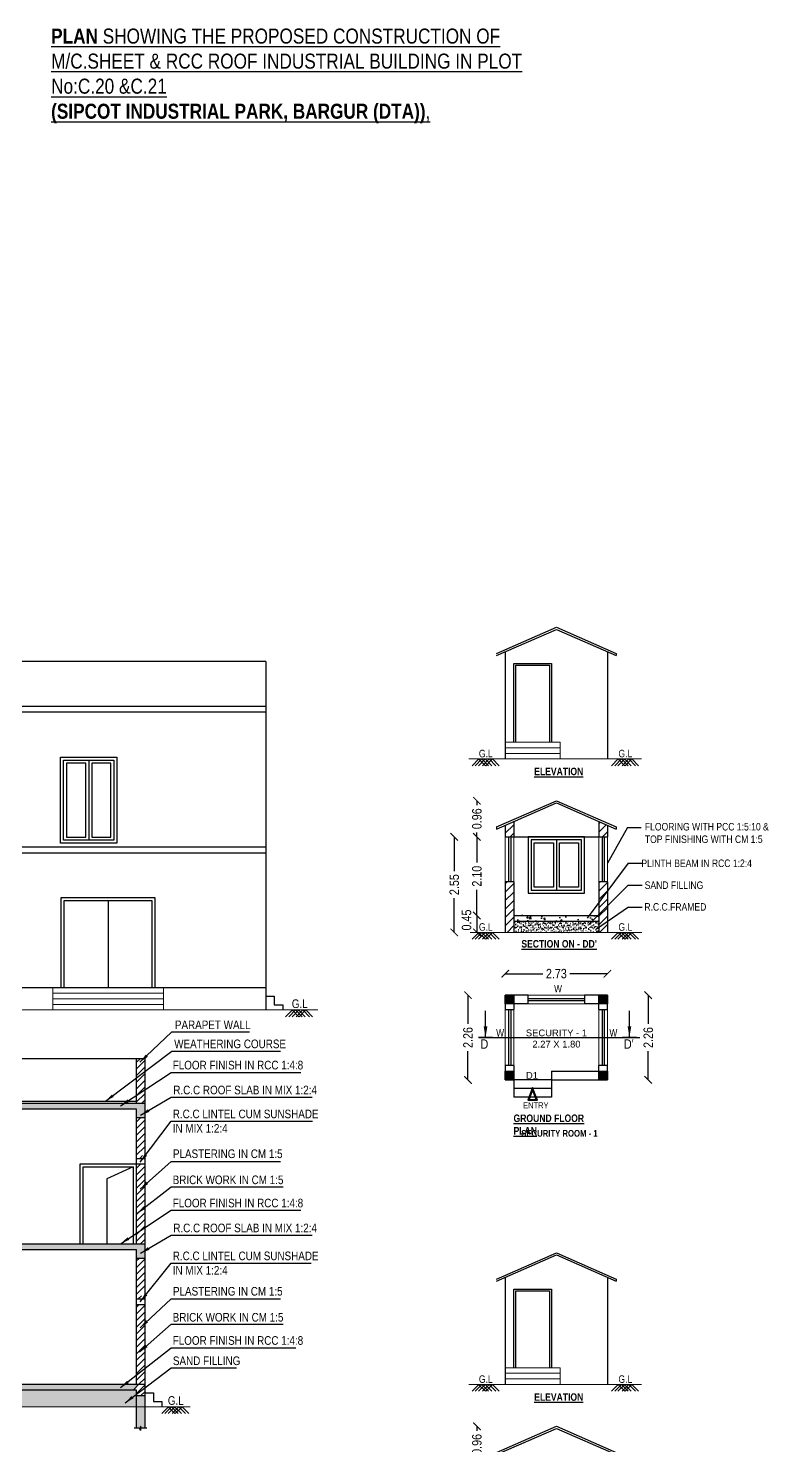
# Model space of a CAD drawing. Header units: metres. Extents: x -488 to 4759, y 38 to 2071.
# Drawn here: x 3023.53 to 3043.3, y 111.96 to 149.79 of the extents above; entities that cross this region are included whole.
import ezdxf
from ezdxf.lldxf.tags import DXFTag

# ---------------------------------------------------------------- set-up
doc = ezdxf.new("R2010")
doc.units = ezdxf.units.M
doc.header["$MEASUREMENT"] = 0
doc.linetypes.add('HIDDEN2', pattern=[0.1875, 0.125, -0.0625])
doc.layers.add('0 @ 1', color=7, linetype='Continuous')
doc.styles.add('2', font='swissc.ttf', dxfattribs={"height": 0.23})
doc.styles.add('C', font='GOTHIC.TTF')
doc.styles.add('CODE', font='swissc.ttf', dxfattribs={"height": 0.25})
doc.styles.add('dd', font='romand.shx', dxfattribs={"width": 0.8, "height": 40})
doc.styles.add('sa1', font='', dxfattribs={"height": 72})
doc.styles.add('SUBBU3', font='swissl.ttf', dxfattribs={"width": 0.8})
doc.styles.get('sa1').set_extended_font_data('Abadi MT Condensed Light')
tags = doc.linetypes.add('00$1$HIDDEN', pattern=[0.375, 0.25, -0.125]).pattern_tags.tags
tags[6:7] = [DXFTag(74, 4), DXFTag(75, 0), DXFTag(340, '0'), DXFTag(46, 1.0), DXFTag(50, 0.0), DXFTag(44, 0.0), DXFTag(45, 0.0)]
tags[4:5] = [DXFTag(74, 4), DXFTag(75, 0), DXFTag(340, '0'), DXFTag(46, 1.0), DXFTag(50, 0.0), DXFTag(44, 0.0), DXFTag(45, 0.0)]
doc.dimstyles.new('dd', dxfattribs={"dimtxt": 12, "dimasz": 6, "dimexe": 3, "dimexo": 3, "dimgap": 3, "dimtad": 1, "dimdec": 1, "dimrnd": 1.5, "dimzin": 3, "dimdsep": 46, "dimlunit": 4, "dimtxsty": 'dd', "dimcen": -0.09, "dimse1": 1, "dimse2": 1, "dimadec": 1, "dimazin": 1, "dimtfac": 1, "dimtdec": 1, "dimtofl": 0, "dimtmove": 2, "dimatfit": 3, "dimfxl": 0, "dimfrac": 1, "dimtolj": 1, "dimtzin": 0, "dimarcsym": 0})
doc.dimstyles.new('OUTER', dxfattribs={"dimscale": 0, "dimtxt": 0.3, "dimasz": 0.18, "dimexe": 0.18, "dimexo": 0.0625, "dimgap": 0.09, "dimtad": 0, "dimzin": 0, "dimdsep": 46, "dimtxsty": 'CODE', "dimcen": 0.09, "dimse1": 1, "dimse2": 1, "dimclrd": 8, "dimclrt": 1, "dimadec": 0, "dimazin": 0, "dimtfac": 1, "dimtofl": 0, "dimtmove": 0, "dimatfit": 3, "dimfxl": 0, "dimtolj": 1, "dimtzin": 0, "dimarcsym": 0})
pattern_1 = [(50, (-12768.91424, -2091.20928), (0.2151780548, -0.0188256405), [0.0225, -0.2475]), (355, (-12768.91424, -2091.20928), (-0.0416254, 0.22565764), [0.018, -0.198]), (100.4514445, (-12768.8963, -2091.21085), (0.173552654, 0.2068319973), [0.0191220576, -0.2103426336]), (46.1842, (-12768.91424, -2091.14928), (0.320172399, -0.0496557842), [0.03375, -0.37125]), (96.6356355, (-12768.88755, -2091.15342), (0.280398584, 0.29223558), [0.0286831026, -0.315514128]), (351.184164, (-12768.91424, -2091.1493), (0.2803985835, 0.29223558), [0.027, -0.297]), (21, (-12768.88424, -2091.16428), (0.1790721156, -0.1207856672), [0.0225, -0.2475]), (326, (-12768.88424, -2091.16428), (0.0729945996, 0.2175450135), [0.018, -0.198]), (71.4514447, (-12768.86931, -2091.17435), (0.252066713, 0.0967593458), [0.019122057, -0.2103426336]), (37.5, (-12768.914235, -2091.209284), (0.0036479566, 0.09986815615), [0, -0.1956, 0, -0.201, 0, -0.19875]), (7.5, (-12768.91424, -2091.20928), (0.0789208612, 0.1183235136), [0, -0.1146, 0, -0.1911, 0, -0.07575]), (327.5, (-12768.981135, -2091.209284), (0.16014673085, -0.00676646152), [0, -0.075, 0, -0.234, 0, -0.3105]), (317.5, (-12769.01114, -2091.20928), (0.1749558508, 0.0300314947), [0, -0.0975, 0, -0.1554, 0, -0.2205])]
pattern_2 = [(45, (-12768.91424, -2091.20928), (-0.0883883476, 0.0883883476), [])]
pattern_3 = [(50, (-12988.37357, -2128.3479), (0.2151780548, -0.0188256405), [0.0225, -0.2475]), (355, (-12988.37357, -2128.3479), (-0.0416254, 0.22565764), [0.018, -0.198]), (100.4514445, (-12988.35564, -2128.34947), (0.173552654, 0.2068319973), [0.0191220576, -0.2103426336]), (46.1842, (-12988.37357, -2128.2879), (0.320172399, -0.0496557842), [0.03375, -0.37125]), (96.6356355, (-12988.3469, -2128.29204), (0.280398584, 0.29223558), [0.0286831026, -0.315514128]), (351.184164, (-12988.37357, -2128.2879), (0.2803985835, 0.29223558), [0.027, -0.297]), (21, (-12988.34357, -2128.3029), (0.1790721156, -0.1207856672), [0.0225, -0.2475]), (326, (-12988.34357, -2128.3029), (0.0729945996, 0.2175450135), [0.018, -0.198]), (71.4514447, (-12988.32865, -2128.31297), (0.252066713, 0.0967593458), [0.019122057, -0.2103426336]), (37.5, (-12988.37357, -2128.3479), (0.0036479566, 0.09986815615), [0, -0.1956, 0, -0.201, 0, -0.19875]), (7.5, (-12988.37357, -2128.3479), (0.0789208612, 0.1183235136), [0, -0.1146, 0, -0.1911, 0, -0.07575]), (327.5, (-12988.44047, -2128.3479), (0.16014673085, -0.00676646152), [0, -0.075, 0, -0.234, 0, -0.3105]), (317.5, (-12988.47047, -2128.3479), (0.1749558508, 0.0300314947), [0, -0.0975, 0, -0.1554, 0, -0.2205])]

# ---------------------------------------------------------------- blocks, each defined once
blk = doc.blocks.new('_ArchTick')
at = {"const_width": 0.15}
blk.add_lwpolyline([(-0.5, -0.5), (0.5, 0.5)], dxfattribs=at)
blk = doc.blocks.new('*D310')
at = {"color": 0, "lineweight": -2}
for p, q in [((3036.267, 124.558), (3037.268, 124.558)), ((3038.997, 124.558), (3037.996, 124.558))]:
    blk.add_line(p, q, dxfattribs=at)
at = {"layer": 'Defpoints', "color": 0, "lineweight": -2}
for p in [(3038.997, 124.558), (3036.267, 123.984), (3038.997, 123.984)]:
    blk.add_point(p, dxfattribs=at)
at = {"color": 0, "lineweight": -2, "xscale": 0.2, "yscale": 0.2, "zscale": 0.2, "rotation": 180}
blk.add_blockref('_ArchTick', (3036.267, 124.558), dxfattribs=at)
at = {"color": 0, "lineweight": -2, "xscale": 0.2, "yscale": 0.2, "zscale": 0.2}
blk.add_blockref('_ArchTick', (3038.997, 124.558), dxfattribs=at)
at = {"color": 0, "lineweight": -2, "insert": (3037.632, 124.558), "char_height": 0.25, "attachment_point": 5, "style": 'CODE'}
blk.add_mtext('\\A1;2.73', dxfattribs=at)
blk = doc.blocks.new('*D309')
at = {"color": 0, "lineweight": -2}
for p, q in [((3040.087, 123.984), (3040.087, 123.219)), ((3040.087, 121.724), (3040.087, 122.489))]:
    blk.add_line(p, q, dxfattribs=at)
at = {"layer": 'Defpoints', "color": 0, "lineweight": -2}
for p in [(3038.997, 123.984), (3038.997, 121.724), (3040.087, 121.724)]:
    blk.add_point(p, dxfattribs=at)
at = {"color": 0, "lineweight": -2, "xscale": 0.2, "yscale": 0.2, "zscale": 0.2}
for p, rotation in [((3040.087, 123.984), 90), ((3040.087, 121.724), 270)]:
    blk.add_blockref('_ArchTick', p, dxfattribs=dict(at, rotation=rotation))
at = {"color": 0, "lineweight": -2, "insert": (3040.087, 122.854), "char_height": 0.25, "attachment_point": 5, "rotation": 90, "style": 'CODE'}
blk.add_mtext('\\A1;2.26', dxfattribs=at)
blk = doc.blocks.new('*D308')
at = {"color": 0, "lineweight": -2}
for p, q in [((3035.272, 123.984), (3035.272, 123.219)), ((3035.272, 121.724), (3035.272, 122.489))]:
    blk.add_line(p, q, dxfattribs=at)
at = {"layer": 'Defpoints', "color": 0, "lineweight": -2}
for p in [(3036.267, 123.984), (3035.272, 121.724), (3036.267, 121.724)]:
    blk.add_point(p, dxfattribs=at)
at = {"color": 0, "lineweight": -2, "xscale": 0.2, "yscale": 0.2, "zscale": 0.2}
for p, rotation in [((3035.272, 123.984), 90), ((3035.272, 121.724), 270)]:
    blk.add_blockref('_ArchTick', p, dxfattribs=dict(at, rotation=rotation))
at = {"color": 0, "lineweight": -2, "insert": (3035.272, 122.854), "char_height": 0.25, "attachment_point": 5, "rotation": 90, "style": 'CODE'}
blk.add_mtext('\\A1;2.26', dxfattribs=at)
blk = doc.blocks.new('*D307')
at = {"color": 0, "lineweight": -2}
for p, q in [((3035.51, 129.174), (3035.51, 129.057)), ((3035.51, 128.209), (3035.51, 128.326))]:
    blk.add_line(p, q, dxfattribs=at)
at = {"layer": 'Defpoints', "color": 0, "lineweight": -2}
for p in [(3037.632, 129.174), (3035.51, 128.209), (3037.632, 128.209)]:
    blk.add_point(p, dxfattribs=at)
at = {"color": 0, "lineweight": -2, "xscale": 0.2, "yscale": 0.2, "zscale": 0.2}
for p, rotation in [((3035.51, 129.174), 90), ((3035.51, 128.209), 270)]:
    blk.add_blockref('_ArchTick', p, dxfattribs=dict(at, rotation=rotation))
at = {"color": 0, "lineweight": -2, "insert": (3035.51, 128.692), "char_height": 0.25, "attachment_point": 5, "rotation": 90, "style": 'CODE'}
blk.add_mtext('\\A1;0.96', dxfattribs=at)
blk = doc.blocks.new('*D306')
at = {"color": 0, "lineweight": -2}
for p, q in [((3035.51, 128.209), (3035.51, 127.524)), ((3035.51, 126.109), (3035.51, 126.795))]:
    blk.add_line(p, q, dxfattribs=at)
at = {"layer": 'Defpoints', "color": 0, "lineweight": -2}
for p in [(3037.632, 128.209), (3035.51, 126.109), (3036.497, 126.109)]:
    blk.add_point(p, dxfattribs=at)
at = {"color": 0, "lineweight": -2, "xscale": 0.2, "yscale": 0.2, "zscale": 0.2}
for p, rotation in [((3035.51, 128.209), 90), ((3035.51, 126.109), 270)]:
    blk.add_blockref('_ArchTick', p, dxfattribs=dict(at, rotation=rotation))
at = {"color": 0, "lineweight": -2, "insert": (3035.51, 127.159), "char_height": 0.25, "attachment_point": 5, "rotation": 90, "style": 'CODE'}
blk.add_mtext('\\A1;2.10', dxfattribs=at)
blk = doc.blocks.new('*D305')
at = {"color": 0, "lineweight": -2}
blk.add_line((3035.51, 126.109), (3035.51, 125.659), dxfattribs=at)
at = {"layer": 'Defpoints', "color": 0, "lineweight": -2}
for p in [(3036.497, 126.109), (3035.51, 125.659), (3036.497, 125.659)]:
    blk.add_point(p, dxfattribs=at)
at = {"color": 0, "lineweight": -2, "xscale": 0.2, "yscale": 0.2, "zscale": 0.2}
for p, rotation in [((3035.51, 126.109), 90), ((3035.51, 125.659), 270)]:
    blk.add_blockref('_ArchTick', p, dxfattribs=dict(at, rotation=rotation))
at = {"color": 0, "lineweight": -2, "insert": (3035.234, 125.99), "char_height": 0.25, "attachment_point": 5, "rotation": 90, "style": 'CODE'}
blk.add_mtext('\\A1;0.45', dxfattribs=at)
blk = doc.blocks.new('*D304')
at = {"color": 0, "lineweight": -2}
for p, q in [((3034.906, 128.209), (3034.906, 127.297)), ((3034.906, 125.659), (3034.906, 126.571))]:
    blk.add_line(p, q, dxfattribs=at)
at = {"layer": 'Defpoints', "color": 0, "lineweight": -2}
for p in [(3037.632, 128.209), (3034.906, 125.659), (3037.624, 125.659)]:
    blk.add_point(p, dxfattribs=at)
at = {"color": 0, "lineweight": -2, "xscale": 0.2, "yscale": 0.2, "zscale": 0.2}
for p, rotation in [((3034.906, 128.209), 90), ((3034.906, 125.659), 270)]:
    blk.add_blockref('_ArchTick', p, dxfattribs=dict(at, rotation=rotation))
at = {"color": 0, "lineweight": -2, "insert": (3034.906, 126.934), "char_height": 0.25, "attachment_point": 5, "rotation": 90, "style": 'CODE'}
blk.add_mtext('\\A1;2.55', dxfattribs=at)
blk = doc.blocks.new('*D300')
at = {"color": 0, "lineweight": -2}
for p, q in [((3035.51, 112.478), (3035.51, 112.361)), ((3035.51, 111.513), (3035.51, 111.63))]:
    blk.add_line(p, q, dxfattribs=at)
at = {"layer": 'Defpoints', "color": 0, "lineweight": -2}
for p in [(3037.632, 112.478), (3035.51, 111.513), (3037.632, 111.513)]:
    blk.add_point(p, dxfattribs=at)
at = {"color": 0, "lineweight": -2, "xscale": 0.2, "yscale": 0.2, "zscale": 0.2}
for p, rotation in [((3035.51, 112.478), 90), ((3035.51, 111.513), 270)]:
    blk.add_blockref('_ArchTick', p, dxfattribs=dict(at, rotation=rotation))
at = {"color": 0, "lineweight": -2, "insert": (3035.51, 111.995), "char_height": 0.25, "attachment_point": 5, "rotation": 90, "style": 'CODE'}
blk.add_mtext('\\A1;0.96', dxfattribs=at)

msp = doc.modelspace()

# ---------------------------------------------------------------- hatches: boundary and pattern name
at = {"lineweight": -2}
h = msp.add_hatch(dxfattribs=at)
h.set_pattern_fill('ANSI31', color=256, scale=0.05)
h.set_pattern_definition([(45, (2961.42338, 134.05782), (-0.1122532, 0.1122532), [])])
h.paths.add_polyline_path([(3036.26692, 127.01933), (3036.49692, 127.01933), (3036.49692, 125.65933), (3036.26692, 125.65933)])
h.paths.add_polyline_path([(3038.76692, 127.01933), (3038.99692, 127.01933), (3038.99692, 125.65933), (3038.76692, 125.65933)])
h.paths.add_polyline_path([(3036.26692, 128.51933), (3036.49692, 128.62043), (3036.49692, 128.20933), (3036.26692, 128.20933)])
h.paths.add_polyline_path([(3038.76692, 128.20933), (3038.99692, 128.20933), (3038.99692, 128.51933), (3038.76692, 128.62043)])
h = msp.add_hatch(dxfattribs=at)
h.set_pattern_fill('AR-CONC', color=256, scale=0.0025)
h.set_pattern_definition([(50, (2961.42338, 134.05782), (0.4554617, -0.0398477), [0.047625, -0.523875]), (355, (2961.4234, 134.0578), (-0.0881086, 0.477642), [0.0381, -0.4191015]), (100.45144, (2961.46133, 134.0545), (0.367353, 0.4377944), [0.040475, -0.4452256]), (46.1842, (2961.4234, 134.1848), (0.6776976, -0.105106), [0.0714375, -0.7858125]), (96.6356, (2961.47985, 134.17606), (0.5935103, 0.6185653), [0.0607126, -0.667839]), (351.1842, (2961.4234, 134.1848), (0.5935103, 0.618565), [0.05715, -0.6286493]), (21, (2961.48688, 134.15307), (0.379036, -0.255663), [0.047625, -0.523875]), (326, (2961.4869, 134.15307), (0.154505, 0.46047), [0.0381, -0.4191]), (71.45144, (2961.51846, 134.13177), (0.533541, 0.204807), [0.040475, -0.4452248]), (37.5, (2961.42338, 134.05782), (0.0077215, 0.2113876), [0, -0.41402, 0, -0.42545, 0, -0.4206875]), (7.5, (2961.42338, 134.05782), (0.16704916, 0.25045144), [0, -0.24257, 0, -0.404495, 0, -0.1603375]), (327.5, (2961.28177, 134.05782), (0.3389765, -0.01432186), [0, -0.15875, 0, -0.4953, 0, -0.657225]), (317.5, (2961.21827, 134.05782), (0.370323, 0.0635662), [0, -0.206375, 0, -0.32893, 0, -0.466725])])
h.paths.add_polyline_path([(3036.49692, 126.11933), (3038.76692, 126.11933), (3038.76692, 125.96933), (3036.49692, 125.96933)])
h = msp.add_hatch()
h.set_pattern_fill('AR-SAND', color=256, scale=0.002)
h.set_pattern_definition([(37.5, (2961.42338, 134.05782), (-0.00320006, 0.09788265), [0, -0.077216, 0, -0.08636, 0, -0.08255]), (7.5, (2961.42338, 134.05782), (0.08990466, 0.14336502), [0, -0.041656, 0, -0.069596, 0, -0.02667]), (327.5, (2961.36089, 134.05782), (0.15819847, 0.00028744), [0, -0.0254, 0, -0.09144, 0, -0.11938]), (317.5, (2961.3609, 134.05782), (0.1527113, 0.04458586), [0, -0.0127, 0, -0.059944, 0, -0.06858])])
h.paths.add_polyline_path([(3036.49692, 125.96933), (3038.76692, 125.96933), (3038.76692, 125.65933), (3036.49692, 125.65933)])
h = msp.add_hatch(color=256, dxfattribs=at)
h.dxf.hatch_style = 1
h.paths.add_polyline_path([(3036.49692, 123.984), (3036.26692, 123.984), (3036.26692, 123.754), (3036.49692, 123.754)])
h = msp.add_hatch(color=256, dxfattribs=at)
h.dxf.hatch_style = 1
h.paths.add_polyline_path([(3038.99692, 123.984), (3038.76692, 123.984), (3038.76692, 123.754), (3038.99692, 123.754)])
h = msp.add_hatch(dxfattribs=at)
h.set_pattern_fill('ANSI31', color=256)
h.set_pattern_definition(pattern_2)
h.paths.add_polyline_path([(3014.41063, 119.47846), (3014.18063, 119.47846), (3014.18063, 117.34846), (3014.41063, 117.34846)])
h.paths.add_polyline_path([(3014.41063, 120.71846), (3014.18063, 120.71846), (3014.18063, 119.62846), (3014.41063, 119.62846)])
h.paths.add_polyline_path([(3014.41063, 122.29846), (3014.18063, 122.29846), (3014.18063, 121.09846), (3014.41063, 121.09846)])
h.paths.add_polyline_path([(3017.41063, 120.71846), (3017.18063, 120.71846), (3017.18063, 119.62846), (3017.41063, 119.62846)])
h.paths.add_polyline_path([(3026.64063, 120.71846), (3026.41062, 120.71846), (3026.41062, 119.62846), (3026.556, 119.62846), (3026.64063, 119.90646)])
h.paths.add_polyline_path([(3026.64063, 119.47846), (3026.41063, 119.47846), (3026.41062, 117.47863), (3026.64063, 117.66788)])
h.paths.add_polyline_path([(3026.64063, 117.66788), (3026.41062, 117.47863), (3026.41062, 117.34846), (3026.64063, 117.34846)])
h.paths.add_polyline_path([(3026.64063, 122.29846), (3026.41062, 122.29846), (3026.41062, 121.23871), (3026.64063, 121.42796)])
h.paths.add_polyline_path([(3026.64063, 121.42796), (3026.41062, 121.23871), (3026.41062, 121.09846), (3026.64063, 121.09846)])
h.paths.add_polyline_path([(3014.41063, 115.72846), (3014.18063, 115.72846), (3014.18063, 113.59846), (3014.41063, 113.59846)])
h.paths.add_polyline_path([(3014.41063, 116.96846), (3014.18063, 116.96846), (3014.18063, 115.87846), (3014.41063, 115.87846)])
h.paths.add_polyline_path([(3017.41063, 116.96846), (3017.18063, 116.96846), (3017.18063, 115.87846), (3017.41063, 115.87846)])
h.paths.add_polyline_path([(3017.41063, 115.72846), (3017.18063, 115.72846), (3017.18063, 113.59846), (3017.41063, 113.59846)])
h.paths.add_polyline_path([(3026.64063, 116.96846), (3026.41063, 116.96846), (3026.41063, 115.87846), (3026.52694, 115.87846), (3026.64063, 116.25192)])
h.paths.add_polyline_path([(3026.64063, 115.72846), (3026.41063, 115.72846), (3026.41063, 114.00229), (3026.64063, 114.37117)])
h.paths.add_polyline_path([(3026.64063, 114.37117), (3026.41063, 114.00229), (3026.41063, 113.59846), (3026.46822, 113.59846), (3026.64063, 113.77594)])
h.paths.add_polyline_path([(3026.64063, 113.77594), (3026.46822, 113.59846), (3026.64063, 113.59846)], flags=17)
h = msp.add_hatch(color=256, dxfattribs=at)
h.dxf.hatch_style = 1
h.paths.add_polyline_path([(3036.49692, 121.954), (3036.26692, 121.954), (3036.26692, 121.724), (3036.49692, 121.724)])
h = msp.add_hatch(color=256, dxfattribs=at)
h.dxf.hatch_style = 1
h.paths.add_polyline_path([(3038.99692, 121.954), (3038.76692, 121.954), (3038.76692, 121.724), (3038.99692, 121.724)])
h = msp.add_hatch(dxfattribs=at)
h.set_pattern_fill('AR-CONC', color=256, scale=0.03)
h.set_pattern_definition(pattern_1)
h.paths.add_polyline_path([(3014.41063, 120.94846), (3017.18063, 120.94846), (3017.18063, 120.71846), (3017.41063, 120.71846), (3017.41063, 120.94846), (3026.41062, 120.94846), (3026.41062, 120.71846), (3026.64063, 120.71846), (3026.64063, 121.09846), (3014.18063, 121.09846), (3014.18063, 120.71846), (3014.41063, 120.71846)])
h = msp.add_hatch(dxfattribs=at)
h.set_pattern_fill('AR-CONC', color=256, scale=0.03)
h.set_pattern_definition(pattern_1)
h.paths.add_polyline_path([(3026.64063, 117.34846), (3014.18063, 117.34846), (3014.18063, 117.19846), (3014.18063, 116.96846), (3014.41063, 116.96846), (3014.41063, 117.19846), (3017.18063, 117.19846), (3017.18063, 116.96846), (3017.41063, 116.96846), (3017.41063, 117.19846), (3026.41063, 117.19846), (3026.41063, 116.96846), (3026.64063, 116.96846), (3026.64063, 117.19846)])
h.paths.add_polyline_path([(3026.46822, 113.59846), (3017.18063, 113.59846), (3014.18063, 113.59846), (3014.18063, 113.36846), (3014.18063, 113.29846), (3014.41063, 113.29846), (3014.41063, 113.44846), (3017.18063, 113.44846), (3017.18063, 113.29846), (3017.41063, 113.29846), (3017.41063, 113.44846), (3026.32252, 113.44846)])
h = msp.add_hatch(dxfattribs=at)
h.set_pattern_fill('ANSI31', color=256)
h.set_pattern_definition(pattern_2)
h.paths.add_polyline_path([(3026.64063, 113.59846), (3026.46822, 113.59846), (3026.32252, 113.44846), (3026.41063, 113.44846), (3026.41063, 113.29846), (3026.64063, 113.29846)])
h = msp.add_hatch(dxfattribs=at)
h.set_pattern_fill('AR-CONC', color=256, scale=0.03)
h.set_pattern_definition(pattern_3)
h.paths.add_polyline_path([(3014.41063, 113.29846), (3014.18063, 113.29846), (3014.18063, 112.99846), (3014.41063, 112.99846)])
h.paths.add_polyline_path([(3017.41063, 113.29846), (3017.18063, 113.29846), (3017.18063, 112.99846), (3017.41063, 112.99846)])
h.paths.add_polyline_path([(3026.64063, 113.29846), (3026.41063, 113.29846), (3026.41063, 112.99846), (3026.64063, 112.99846)])
h = msp.add_hatch(dxfattribs=at)
h.set_pattern_fill('AR-SAND', color=256, scale=0.004)
h.set_pattern_definition([(37.5, (2994.98983, 23.5083), (-0.00640013, 0.1957653), [0, -0.154432, 0, -0.17272, 0, -0.1651]), (7.5, (2994.98983, 23.5083), (0.1798093, 0.28673004), [0, -0.083312, 0, -0.139192, 0, -0.05334]), (327.5, (2994.86486, 23.5083), (0.31639695, 0.00057487), [0, -0.0508, 0, -0.18288, 0, -0.23876]), (317.5, (2994.86486, 23.5083), (0.3054226, 0.0891717), [0, -0.0254, 0, -0.119888, 0, -0.13716])])
h.paths.add_polyline_path([(3017.18063, 112.99846), (3017.18063, 113.44846), (3014.40923, 113.44846), (3014.40923, 112.99846)])
h.paths.add_polyline_path([(3017.41063, 113.44846), (3017.41063, 112.99846), (3026.41063, 112.99846), (3026.41063, 113.44846)])
h = msp.add_hatch(dxfattribs=at)
h.set_pattern_fill('AR-CONC', color=256, scale=0.03)
h.set_pattern_definition(pattern_3)
h.paths.add_polyline_path([(3014.41063, 112.99846), (3014.18063, 112.99846), (3014.18063, 112.42615), (3014.29721, 112.42615), (3014.29721, 112.48234), (3014.32468, 112.42615), (3014.41063, 112.42615)])
h.paths.add_polyline_path([(3017.41063, 112.99846), (3017.18063, 112.99846), (3017.18063, 112.42615), (3017.29721, 112.42615), (3017.29721, 112.48234), (3017.32468, 112.42615), (3017.41063, 112.42615)])
h.paths.add_polyline_path([(3026.64063, 112.99846), (3026.41063, 112.99846), (3026.41063, 112.42615), (3026.52721, 112.42615), (3026.52721, 112.48234), (3026.55468, 112.42615), (3026.64063, 112.42615)])

# ---------------------------------------------------------------- linework, layer by layer
for p, q in [((3036.03692, 133.10143), (3037.63192, 133.80253)), ((3036.03692, 133.04682), (3037.63192, 133.74791)), ((3037.63192, 133.80253), (3039.22692, 133.10143)), ((3037.63192, 133.74791), (3039.22692, 133.04682)), ((3029.87054, 132.88869), (3029.87054, 123.58869)), ((3036.26692, 133.14791), (3036.26692, 130.28791)), ((3038.99692, 133.14791), (3038.99692, 130.28791)), ((3039.22692, 133.10143), (3039.22692, 133.04682)), ((3025.14385, 130.25869), (3025.14385, 128.11869)), ((3036.03692, 128.47285), (3037.63192, 129.17395)), ((3036.03692, 128.41823), (3037.63192, 129.11933)), ((3037.63192, 129.17395), (3039.22692, 128.47285)), ((3037.63192, 129.11933), (3039.22692, 128.41823)), ((3036.49692, 128.62043), (3036.49692, 128.20933)), ((3038.76692, 128.62043), (3038.76692, 128.20933)), ((3036.03692, 128.47285), (3036.03692, 128.41823)), ((3036.26692, 128.51933), (3036.26692, 128.20933)), ((3038.99692, 128.51933), (3038.99692, 128.20933)), ((3039.22692, 128.47285), (3039.22692, 128.41823)), ((3036.26692, 128.20933), (3036.49692, 128.20933)), ((3036.35192, 128.20933), (3036.35192, 127.00933)), ((3036.41192, 128.20933), (3036.41192, 127.00933)), ((3037.63192, 128.12933), (3037.63192, 126.78933)), ((3038.76692, 128.20933), (3038.99692, 128.20933)), ((3038.85192, 128.20933), (3038.85192, 127.00933)), ((3038.91192, 128.20933), (3038.91192, 127.00933)), ((3014.18054, 127.78687), (3029.87054, 127.78687)), ((3036.26692, 127.00933), (3036.26692, 125.65933)), ((3036.49692, 127.00933), (3036.26692, 127.00933)), ((3036.49692, 127.00933), (3036.49692, 125.65933)), ((3038.76692, 127.00933), (3038.76692, 125.65933)), ((3038.99692, 127.00933), (3038.76692, 127.00933)), ((3038.99692, 127.00933), (3038.99692, 125.65933)), ((3025.66054, 126.50869), (3025.66054, 124.18869)), ((3036.88192, 123.754), (3036.49692, 123.754)), ((3036.49692, 123.754), (3036.49692, 123.604)), ((3036.88192, 123.754), (3036.88192, 123.984)), ((3036.88192, 123.899), (3038.38192, 123.899)), ((3036.88192, 123.839), (3038.38192, 123.839)), ((3038.38192, 123.984), (3038.38192, 123.754)), ((3038.76692, 123.754), (3038.38192, 123.754)), ((3038.76692, 123.604), (3038.76692, 123.754)), ((3036.26692, 123.604), (3036.49692, 123.604)), ((3036.35192, 123.604), (3036.35192, 122.104)), ((3036.41192, 123.604), (3036.41192, 122.104)), ((3038.76692, 123.604), (3038.99692, 123.604)), ((3038.85192, 123.604), (3038.85192, 122.104)), ((3038.91192, 123.604), (3038.91192, 122.104)), ((3026.41062, 122.29846), (3026.41062, 121.09846)), ((3026.64063, 122.29846), (3026.64063, 117.34846)), ((3036.49692, 122.104), (3036.26692, 122.104)), ((3036.49692, 122.104), (3036.49692, 121.724)), ((3037.49913, 121.954), (3037.49913, 121.724)), ((3037.49913, 121.954), (3038.76692, 121.954)), ((3038.76692, 121.954), (3038.76692, 122.104)), ((3038.99692, 122.104), (3038.76692, 122.104)), ((3026.41062, 120.94846), (3026.41062, 117.34846)), ((3026.41063, 117.19846), (3026.41063, 113.59846)), ((3026.64063, 117.19846), (3026.64063, 112.42615)), ((3036.03692, 116.40524), (3037.63192, 117.10634)), ((3036.03692, 116.35062), (3037.63192, 117.05172)), ((3037.63192, 117.10634), (3039.22692, 116.40524)), ((3037.63192, 117.05172), (3039.22692, 116.35062)), ((3036.26692, 116.45172), (3036.26692, 113.59172)), ((3038.99692, 116.45172), (3038.99692, 113.59172)), ((3039.22692, 116.40524), (3039.22692, 116.35062)), ((3026.41063, 113.44846), (3026.41063, 112.42615)), ((3036.03692, 111.77666), (3037.63192, 112.47776)), ((3036.03692, 111.72204), (3037.63192, 112.42314)), ((3037.63192, 112.47776), (3039.22692, 111.77666)), ((3037.63192, 112.42314), (3039.22692, 111.72204))]:
    msp.add_line(p, q)
for p, q in [((3029.87054, 132.88869), (3017.84063, 132.88869)), ((3029.87054, 131.68869), (3014.18054, 131.68869)), ((3029.87054, 131.53869), (3014.18054, 131.53869)), ((3029.87054, 127.93869), (3014.18054, 127.93869)), ((3036.49692, 128.20933), (3038.76692, 128.20933)), ((3036.49692, 126.10933), (3038.76692, 126.10933)), ((3036.49692, 125.95933), (3038.76692, 125.95933)), ((3014.18054, 124.18869), (3029.87054, 124.18869)), ((3029.87054, 124.18869), (3029.87054, 123.95869)), ((3029.87054, 123.95869), (3030.10054, 123.95869)), ((3030.10054, 123.95869), (3030.10054, 123.72869)), ((3030.10054, 123.72869), (3030.33054, 123.72869)), ((3030.33054, 123.72869), (3030.33054, 123.58869)), ((3014.18063, 122.29846), (3026.64063, 122.29846)), ((3037.49913, 121.724), (3036.49692, 121.724)), ((3036.49692, 121.724), (3036.49692, 121.264)), ((3037.49913, 121.494), (3036.49692, 121.494)), ((3037.49913, 121.724), (3037.49913, 121.264)), ((3014.18063, 121.09846), (3026.64063, 121.09846)), ((3014.41063, 121.15127), (3026.41062, 121.15127)), ((3037.49913, 121.264), (3036.49692, 121.264)), ((3017.41063, 120.94846), (3026.41063, 120.94846)), ((3026.41063, 120.71846), (3026.64063, 120.71846)), ((3026.41063, 119.62846), (3026.64063, 119.62846)), ((3026.33063, 119.39846), (3025.6299, 119.08306)), ((3026.41063, 119.47846), (3026.64063, 119.47846)), ((3025.6299, 119.08306), (3025.6299, 117.34846)), ((3014.18063, 117.34846), (3026.64063, 117.34846)), ((3026.64063, 117.34846), (3026.64063, 117.19846)), ((3017.41063, 117.19846), (3026.41063, 117.19846)), ((3026.41063, 116.96846), (3026.64063, 116.96846)), ((3026.41063, 115.87846), (3026.64063, 115.87846)), ((3026.41063, 115.72846), (3026.64063, 115.72846)), ((3017.18063, 113.59846), (3026.64063, 113.59846)), ((3017.41063, 113.44846), (3026.41203, 113.44846)), ((3026.41063, 113.29846), (3026.64063, 113.29846)), ((3026.64063, 113.36846), (3026.87063, 113.36846)), ((3026.87063, 113.36846), (3026.87063, 113.13846)), ((3026.87063, 113.13846), (3027.10063, 113.13846)), ((3027.10063, 113.13846), (3027.10063, 112.99846))]:
    msp.add_line(p, q, dxfattribs=at)
at = {"lineweight": 13}
for p, q in [((3036.26692, 130.73791), (3037.72946, 130.73791)), ((3037.72946, 130.58791), (3036.26692, 130.58791)), ((3037.72946, 130.73791), (3037.72946, 130.28791)), ((3037.72946, 130.43791), (3036.26692, 130.43791)), ((3036.26692, 128.20933), (3036.26692, 127.00933)), ((3036.49692, 128.20933), (3036.49692, 127.00933)), ((3038.76692, 128.20933), (3038.76692, 127.00933)), ((3038.99692, 128.20933), (3038.99692, 127.00933)), ((3024.18194, 124.18869), (3027.14054, 124.18869)), ((3024.18194, 124.18869), (3024.18194, 123.58869)), ((3027.14054, 124.18869), (3027.14054, 123.58869)), ((3024.18194, 124.03869), (3027.14054, 124.03869)), ((3024.18194, 123.88869), (3027.14054, 123.88869)), ((3024.18194, 123.73869), (3027.14054, 123.73869)), ((3036.88192, 123.984), (3038.38192, 123.984)), ((3036.88192, 123.754), (3038.38192, 123.754)), ((3036.26692, 123.604), (3036.26692, 122.104)), ((3036.49692, 123.604), (3036.49692, 122.104)), ((3038.76692, 123.604), (3038.76692, 122.104)), ((3038.99692, 123.604), (3038.99692, 122.104)), ((3036.26692, 114.04172), (3037.72946, 114.04172)), ((3037.72946, 113.89172), (3036.26692, 113.89172)), ((3037.72946, 114.04172), (3037.72946, 113.59172)), ((3037.72946, 113.74172), (3036.26692, 113.74172))]:
    msp.add_line(p, q, dxfattribs=at)
at = {"lineweight": 9}
for p, q in [((3035.29897, 130.28791), (3039.90894, 130.28791)), ((3035.33258, 125.65933), (3039.91543, 125.65933)), ((3013.20402, 123.58869), (3031.26391, 123.58869)), ((3035.29897, 113.59172), (3039.90894, 113.59172)), ((3013.1065, 112.99846), (3027.85398, 112.99846))]:
    msp.add_line(p, q, dxfattribs=at)
at = {"lineweight": 30, "ltscale": 0.8}
for p, q in [((3035.56041, 130.28791), (3035.38134, 130.10808)), ((3035.64373, 130.28791), (3035.46465, 130.10808)), ((3035.73051, 130.28791), (3035.55144, 130.10808)), ((3035.55694, 130.28791), (3035.73602, 130.10808)), ((3035.64373, 130.28791), (3035.8228, 130.10808)), ((3035.84065, 130.28791), (3035.66157, 130.10808)), ((3035.72704, 130.28791), (3035.90612, 130.10808)), ((3035.92396, 130.28791), (3035.74489, 130.10808)), ((3035.83718, 130.28791), (3036.01625, 130.10808)), ((3035.92396, 130.28791), (3036.10304, 130.10808)), ((3039.28683, 130.28791), (3039.10776, 130.10808)), ((3039.37015, 130.28791), (3039.19107, 130.10808)), ((3039.45693, 130.28791), (3039.27786, 130.10808)), ((3039.28336, 130.28791), (3039.46244, 130.10808)), ((3039.37015, 130.28791), (3039.54922, 130.10808)), ((3039.56707, 130.28791), (3039.38799, 130.10808)), ((3039.45346, 130.28791), (3039.63254, 130.10808)), ((3039.65038, 130.28791), (3039.47131, 130.10808)), ((3039.5636, 130.28791), (3039.74267, 130.10808)), ((3039.65038, 130.28791), (3039.82946, 130.10808)), ((3035.56041, 125.65933), (3035.38134, 125.4795)), ((3035.64373, 125.65933), (3035.46465, 125.4795)), ((3035.73051, 125.65933), (3035.55144, 125.4795)), ((3035.55694, 125.65933), (3035.73602, 125.4795)), ((3035.64373, 125.65933), (3035.8228, 125.4795)), ((3035.84065, 125.65933), (3035.66157, 125.4795)), ((3035.72704, 125.65933), (3035.90612, 125.4795)), ((3035.92396, 125.65933), (3035.74489, 125.4795)), ((3035.83718, 125.65933), (3036.01625, 125.4795)), ((3035.92396, 125.65933), (3036.10304, 125.4795)), ((3039.28683, 125.65933), (3039.10776, 125.4795)), ((3039.37015, 125.65933), (3039.19107, 125.4795)), ((3039.45693, 125.65933), (3039.27786, 125.4795)), ((3039.28336, 125.65933), (3039.46244, 125.4795)), ((3039.37015, 125.65933), (3039.54922, 125.4795)), ((3039.56707, 125.65933), (3039.38799, 125.4795)), ((3039.45346, 125.65933), (3039.63254, 125.4795)), ((3039.65038, 125.65933), (3039.47131, 125.4795)), ((3039.5636, 125.65933), (3039.74267, 125.4795)), ((3039.65038, 125.65933), (3039.82946, 125.4795)), ((3030.58153, 123.58869, 0.16795), (3030.40245, 123.40886, 0.16795)), ((3030.66484, 123.58869, 0.16795), (3030.48577, 123.40886, 0.16795)), ((3030.75163, 123.58869, 0.16795), (3030.57255, 123.40886, 0.16795)), ((3030.57805, 123.58869, 0.16795), (3030.75713, 123.40886, 0.16795)), ((3030.66484, 123.58869, 0.16795), (3030.84391, 123.40886, 0.16795)), ((3030.86176, 123.58869, 0.16795), (3030.68269, 123.40886, 0.16795)), ((3030.74815, 123.58869, 0.16795), (3030.92723, 123.40886, 0.16795)), ((3030.94508, 123.58869, 0.16795), (3030.766, 123.40886, 0.16795)), ((3030.85829, 123.58869, 0.16795), (3031.03736, 123.40886, 0.16795)), ((3030.94508, 123.58869, 0.16795), (3031.12415, 123.40886, 0.16795)), ((3035.56041, 113.59172), (3035.38134, 113.41189)), ((3035.64373, 113.59172), (3035.46465, 113.41189)), ((3035.73051, 113.59172), (3035.55144, 113.41189)), ((3035.55694, 113.59172), (3035.73602, 113.41189)), ((3035.64373, 113.59172), (3035.8228, 113.41189)), ((3035.84065, 113.59172), (3035.66157, 113.41189)), ((3035.72704, 113.59172), (3035.90612, 113.41189)), ((3035.92396, 113.59172), (3035.74489, 113.41189)), ((3035.83718, 113.59172), (3036.01625, 113.41189)), ((3035.92396, 113.59172), (3036.10304, 113.41189)), ((3039.28683, 113.59172), (3039.10776, 113.41189)), ((3039.37015, 113.59172), (3039.19107, 113.41189)), ((3039.45693, 113.59172), (3039.27786, 113.41189)), ((3039.28336, 113.59172), (3039.46244, 113.41189)), ((3039.37015, 113.59172), (3039.54922, 113.41189)), ((3039.56707, 113.59172), (3039.38799, 113.41189)), ((3039.45346, 113.59172), (3039.63254, 113.41189)), ((3039.65038, 113.59172), (3039.47131, 113.41189)), ((3039.5636, 113.59172), (3039.74267, 113.41189)), ((3039.65038, 113.59172), (3039.82946, 113.41189)), ((3027.27214, 112.99846, 0.16795), (3027.09306, 112.81862, 0.16795)), ((3027.35545, 112.99846, 0.16795), (3027.17638, 112.81862, 0.16795)), ((3027.44224, 112.99846, 0.16795), (3027.26316, 112.81862, 0.16795)), ((3027.26866, 112.99846, 0.16795), (3027.44774, 112.81862, 0.16795)), ((3027.35545, 112.99846, 0.16795), (3027.53452, 112.81862, 0.16795)), ((3027.55237, 112.99846, 0.16795), (3027.3733, 112.81862, 0.16795)), ((3027.43876, 112.99846, 0.16795), (3027.61784, 112.81862, 0.16795)), ((3027.63569, 112.99846, 0.16795), (3027.45661, 112.81862, 0.16795)), ((3027.5489, 112.99846, 0.16795), (3027.72797, 112.81862, 0.16795)), ((3027.63569, 112.99846, 0.16795), (3027.81476, 112.81862, 0.16795))]:
    msp.add_line(p, q, dxfattribs=at)
at = {"lineweight": 30}
for p, q in [((3039.53185, 128.46053), (3038.99692, 127.50663)), ((3039.54574, 127.50716), (3038.45129, 126.04141)), ((3039.54574, 126.92363), (3038.49743, 125.87194)), ((3039.56045, 126.33638), (3038.70346, 125.74688)), ((3035.92692, 122.854), (3035.55378, 122.854)), ((3039.77015, 122.854), (3039.39701, 122.854))]:
    msp.add_line(p, q, dxfattribs=at)
at = {"lineweight": 30, "ltscale": 1.5}
for p, q in [((3039.53185, 128.46053), (3039.90111, 128.46053)), ((3039.54574, 127.50716), (3039.92461, 127.50716)), ((3039.54574, 126.92363), (3039.92461, 126.92363)), ((3039.56045, 126.33638), (3039.92461, 126.33638))]:
    msp.add_line(p, q, dxfattribs=at)
at = {"linetype": '00$1$HIDDEN', "lineweight": -2, "ltscale": 1.5}
msp.add_line((3035.55818, 122.854), (3039.8589, 122.854), dxfattribs=at)
for points in [[(3036.49692, 130.73791), (3036.49692, 132.83791), (3037.49946, 132.83791), (3037.49946, 130.73791)], [(3036.54692, 130.73791), (3036.54692, 132.78791), (3037.44946, 132.78791), (3037.44946, 130.73791)], [(3024.41054, 124.18869), (3024.41054, 126.58869), (3026.91054, 126.58869), (3026.91054, 124.18869)], [(3024.49054, 124.18869), (3024.49054, 126.50869), (3026.83054, 126.50869), (3026.83054, 124.18869)], [(3036.88192, 123.984), (3036.26692, 123.984), (3036.26692, 123.604)], [(3038.99692, 123.604), (3038.99692, 123.984), (3038.38192, 123.984)], [(3036.26692, 122.104), (3036.26692, 121.724), (3036.49692, 121.724)], [(3037.49913, 121.724), (3038.99692, 121.724), (3038.99692, 122.104)], [(3024.91483, 117.34846), (3024.91485, 119.47846), (3026.41063, 119.47846), (3026.41062, 117.34846)], [(3024.99483, 117.34846), (3024.99485, 119.39846), (3026.33063, 119.39846), (3026.33062, 117.34846)], [(3036.49692, 114.04172), (3036.49692, 116.14172), (3037.49946, 116.14172), (3037.49946, 114.04172)], [(3036.54692, 114.04172), (3036.54692, 116.09172), (3037.44946, 116.09172), (3037.44946, 114.04172)]]:
    msp.add_lwpolyline(points)
for points in [[(3024.39385, 130.33869), (3025.89385, 130.33869), (3025.89385, 128.03869), (3024.39385, 128.03869)], [(3024.47385, 130.25869), (3025.81385, 130.25869), (3025.81385, 128.11869), (3024.47385, 128.11869)], [(3025.06385, 130.17869), (3024.55385, 130.17869), (3024.55385, 128.19869), (3025.06385, 128.19869)], [(3025.73385, 130.17869), (3025.22385, 130.17869), (3025.22385, 128.19869), (3025.73385, 128.19869)], [(3038.38192, 128.20933), (3036.88192, 128.20933), (3036.88192, 126.70933), (3038.38192, 126.70933)], [(3038.30192, 128.12933), (3036.96192, 128.12933), (3036.96192, 126.78933), (3038.30192, 126.78933)], [(3037.04192, 128.04933), (3037.55192, 128.04933), (3037.55192, 126.86933), (3037.04192, 126.86933)], [(3037.71192, 128.04933), (3038.22192, 128.04933), (3038.22192, 126.86933), (3037.71192, 126.86933)]]:
    msp.add_lwpolyline(points, close=True)
at = {"lineweight": -2}
for points in [[(3036.26692, 123.984), (3036.49692, 123.984), (3036.49692, 123.754), (3036.26692, 123.754), (3036.26692, 123.984)], [(3038.76692, 123.984), (3038.99692, 123.984), (3038.99692, 123.754), (3038.76692, 123.754), (3038.76692, 123.984)], [(3036.26692, 121.954), (3036.49692, 121.954), (3036.49692, 121.724), (3036.26692, 121.724), (3036.26692, 121.954)], [(3038.76692, 121.954), (3038.99692, 121.954), (3038.99692, 121.724), (3038.76692, 121.724), (3038.76692, 121.954)]]:
    msp.add_lwpolyline(points, close=True, dxfattribs=at)
at = {"lineweight": 30}
for points in [[(3036.99576, 121.51625), (3036.99576, 121.51625), (3036.87239, 121.17975), (3037.12466, 121.17975)], [(3036.99361, 121.45629), (3036.90625, 121.20375), (3037.09269, 121.20375)]]:
    msp.add_lwpolyline(points, close=True, dxfattribs=at)
at = {"lineweight": -2}
msp.add_lwpolyline([(3026.69278, 112.42615), (3026.55468, 112.42615), (3026.52721, 112.48234), (3026.52721, 112.36996), (3026.49852, 112.42615), (3026.36164, 112.42615)], dxfattribs=at)

# ---------------------------------------------------------------- texts
at = {"lineweight": -2, "style": '2'}
for s, height, p in [('PARAPET WALL', 0.23, (3027.44498, 123.07809)), ('WEATHERING COURSE', 0.23, (3027.42696, 122.56911)), ('FLOOR FINISH IN RCC 1:4:8', 0.23, (3027.38675, 122.00308)), ('R.C.C ROOF SLAB IN MIX 1:2:4', 0.23, (3027.40305, 121.33818)), ('ENTRY', 0.16, (3036.74564, 120.96254)), ('R.C.C LINTEL CUM SUNSHADE', 0.23, (3027.38875, 120.6995)), ('IN MIX 1:2:4', 0.23, (3027.38875, 120.31437)), ('PLASTERING IN CM 1:5', 0.23, (3027.39284, 119.63709)), ('BRICK WORK IN CM 1:5', 0.23, (3027.38675, 118.94111)), ('FLOOR FINISH IN RCC 1:4:8', 0.23, (3027.38675, 118.32161)), ('R.C.C ROOF SLAB IN MIX 1:2:4', 0.23, (3027.40305, 117.65671)), ('R.C.C LINTEL CUM SUNSHADE', 0.23, (3027.38875, 116.91112)), ('IN MIX 1:2:4', 0.23, (3027.38875, 116.526)), ('PLASTERING IN CM 1:5', 0.23, (3027.39284, 115.96632)), ('BRICK WORK IN CM 1:5', 0.23, (3027.38675, 115.27299)), ('FLOOR FINISH IN RCC 1:4:8', 0.23, (3027.38675, 114.65349)), ('SAND FILLING', 0.23, (3027.39198, 114.11193))]:
    msp.add_text(s, height=height, dxfattribs=at).set_placement(p)
at = {"lineweight": 30, "attachment_point": 1}
for s, insert, char_height, width, style in [('\\A1;{\\fSwis721 Cn BT|b1|i0|c0|p34;\\LPLAN\\fSwis721 Cn BT|b0|i0|c0|p34; SHOWING THE PROPOSED CONSTRUCTION OF M/C.SHEET & RCC ROOF INDUSTRIAL BUILDING IN PLOT No:C.20 &C.21\\H1.87838x; \\H0.53237x;\\P\\fSwis721 Cn BT|b1|i0|c0|p34;(SIPCOT INDUSTRIAL PARK, BARGUR (DTA))\\fSwis721 Cn BT|b0|i0|c0|p34;, \\H1.58559x; }', (3024.14022, 149.78187), 0.40095, 13.8698899, 'C'), ('{\\fSwis721 Cn BT|b1|i0|c0|p34;\\LELEVATION}', (3037.04056, 130.05507), 0.2, 2.0705455, '2'), ("{\\fSwis721 Cn BT|b1|i0|c0|p34;\\LSECTION ON - DD'}", (3036.69739, 125.45462), 0.2, 2.3621299, '2'), ('{\\fSwis721 Cn BT|b1|i0|c0|p34;\\LGROUND FLOOR PLAN}', (3036.4884, 120.79889), 0.2, 2.3621299, '2'), ('{\\fSwis721 Cn BT|b1|i0|c0|p34;SECURITY ROOM - 1}', (3036.69495, 120.3861), 0.18, 2.1443861, '2'), ('{\\fSwis721 Cn BT|b1|i0|c0|p34;\\LELEVATION}', (3037.04056, 113.35888), 0.2, 2.0705455, '2')]:
    msp.add_mtext(s, dxfattribs=dict(at, insert=insert, char_height=char_height, width=width, style=style))
at = {"lineweight": -2, "width": 0.3980792, "attachment_point": 1, "style": '2'}
for insert, char_height in [((3035.56347, 130.53274), 0.2), ((3039.28989, 130.53274), 0.2), ((3035.56347, 125.90416), 0.2), ((3039.28989, 125.90416), 0.2), ((3030.56667, 123.87094, 0.16795), 0.23), ((3035.56347, 113.83655), 0.2), ((3039.28989, 113.83655), 0.2), ((3027.25728, 113.28071, 0.16795), 0.23)]:
    msp.add_mtext('G.L', dxfattribs=dict(at, insert=insert, char_height=char_height))
at = {"lineweight": 30, "style": '2'}
for s, width, insert, char_height, attachment_point in [('FLOORING WITH PCC 1:5:10 & \\PTOP FINISHING WITH CM 1:5', 7.9085714, (3039.99555, 128.58019), 0.2, 1), ('{\\W8.77939;    }PLINTH BEAM IN RCC 1:2:4', 7.4684324, (3037.66456, 127.60497), 0.2, 1), ('{\\W5.576568; }SAND FILLING', 2.1704026, (3039.63557, 127.01959), 0.2, 1), ('R.C.C.FRAMED', 2.2806623, (3039.98283, 126.44053), 0.2, 1), ('D', 0.2088831, (3035.8144, 122.80463), 0.25, 3), ("D'", 0.2088831, (3039.69848, 122.80463), 0.25, 3)]:
    msp.add_mtext_dynamic_manual_height_columns(s, width=width, gutter_width=1.15, heights=[0], dxfattribs=dict(at, insert=insert, char_height=char_height, attachment_point=attachment_point))
at = {"char_height": 0.2, "width": 0.2619959, "attachment_point": 1, "style": 'SUBBU3'}
for insert in [(3037.57181, 124.25896), (3036.02508, 123.07952), (3039.0501, 123.07952)]:
    msp.add_mtext('W', dxfattribs=dict(at, insert=insert))
at = {"linetype": 'HIDDEN2', "lineweight": 9, "ltscale": 10, "char_height": 0.18, "attachment_point": 2, "style": 'sa1'}
for s, insert, width in [('{\\fArial|b0|i0|c0|p34;\\C252;SECURITY - 1 \\P2.27 X 1.80}', (3037.63454, 123.06735), 2.381509), ('{\\fArial|b0|i0|c0|p34;\\C252;D1}', (3036.98127, 121.93237), 0.2770797)]:
    msp.add_mtext(s, dxfattribs=dict(at, insert=insert, width=width))

# ---------------------------------------------------------------- dimensions: what is measured, and where the dimension line sits
at = {"layer": '0 @ 1', "lineweight": -2}
for base, p1, p2, override, picture, middle in [((3035.5097, 128.20933), (3037.63192, 129.17395), (3037.63192, 128.20933), {"dimscale": 1, "dimtxt": 0.25, "dimasz": 0.2, "dimblk": 'ArchTick', "dimclrd": 0, "dimclrt": 0, "dimtix": 0, "dimtofl": 0, "dimtmove": 0, "dimatfit": 3, "dimfxl": 0.18}, '*D307', (3035.5097, 128.69164)), ((3034.90553, 125.65933), (3037.63192, 128.20933), (3037.624, 125.65933), {"dimscale": 1, "dimtxt": 0.25, "dimasz": 0.2, "dimblk": 'ArchTick', "dimclrd": 0, "dimclrt": 0, "dimtix": 0, "dimtofl": 0, "dimtmove": 0, "dimatfit": 3, "dimfxl": 0.18}, '*D304', (3034.90553, 126.93433)), ((3035.5097, 126.10933), (3037.63192, 128.20933), (3036.49692, 126.10933), {"dimscale": 1, "dimtxt": 0.25, "dimasz": 0.2, "dimblk": 'ArchTick', "dimclrd": 0, "dimclrt": 0, "dimtix": 0, "dimtofl": 0, "dimtmove": 1, "dimatfit": 3, "dimfxl": 0.18}, '*D306', (3035.5097, 127.15933)), ((3035.2722, 121.724), (3036.26692, 123.984), (3036.26692, 121.724), {"dimscale": 1, "dimtxt": 0.25, "dimasz": 0.2, "dimblk": 'ArchTick', "dimclrd": 0, "dimclrt": 0, "dimtix": 0, "dimtofl": 0, "dimtmove": 0, "dimatfit": 3, "dimfxl": 0.18}, '*D308', (3035.2722, 122.854)), ((3040.08657, 121.724), (3038.99692, 123.984), (3038.99692, 121.724), {"dimscale": 1, "dimtxt": 0.25, "dimasz": 0.2, "dimblk": 'ArchTick', "dimclrd": 0, "dimclrt": 0, "dimtix": 0, "dimtofl": 0, "dimtmove": 0, "dimatfit": 3, "dimfxl": 0.18}, '*D309', (3040.08657, 122.854)), ((3035.5097, 111.51314), (3037.63192, 112.47776), (3037.63192, 111.51314), {"dimscale": 1, "dimtxt": 0.25, "dimasz": 0.2, "dimblk": 'ArchTick', "dimclrd": 0, "dimclrt": 0, "dimtix": 0, "dimtofl": 0, "dimtmove": 0, "dimatfit": 3, "dimfxl": 0.18}, '*D300', (3035.5097, 111.99545))]:
    dim = msp.add_linear_dim(base=base, p1=p1, p2=p2, angle=90, dimstyle='OUTER', override=override, dxfattribs=at)
    dim.commit()
    dim.dimension.update_dxf_attribs({"geometry": picture, "text_midpoint": middle})
dim = msp.add_linear_dim(base=(3035.5097, 125.65933), p1=(3036.49692, 126.10933), p2=(3036.49692, 125.65933), angle=90, dimstyle='OUTER', override={"dimscale": 1, "dimtxt": 0.25, "dimasz": 0.2, "dimblk": 'ArchTick', "dimclrd": 0, "dimclrt": 0, "dimtix": 0, "dimtofl": 0, "dimtmove": 1, "dimatfit": 3, "dimfxl": 0.18}, dxfattribs=at)
dim.commit()
dim.dimension.update_dxf_attribs({"geometry": '*D305', "text_midpoint": (3035.23441, 125.99044), "dimtype": 128})
dim = msp.add_linear_dim(base=(3038.99692, 124.55774), p1=(3036.26692, 123.984), p2=(3038.99692, 123.984), dimstyle='OUTER', override={"dimscale": 1, "dimtxt": 0.25, "dimasz": 0.2, "dimblk": 'ArchTick', "dimclrd": 0, "dimclrt": 0, "dimtix": 0, "dimtofl": 0, "dimtmove": 0, "dimatfit": 3, "dimfxl": 0.18}, dxfattribs=at)
dim.commit()
dim.dimension.update_dxf_attribs({"geometry": '*D310', "text_midpoint": (3037.63192, 124.55774)})

# ---------------------------------------------------------------- leaders
at = {"lineweight": 30}
for points, override in [([(3026.51303, 122.1975), (3027.36569, 123.00173), (3029.44072, 123.00173)], {"dimasz": 0.25, "dimgap": 3, "dimtad": 0, "dimclrd": 256}), ([(3025.58938, 121.15127), (3027.36569, 122.49098), (3030.26811, 122.49098)], {"dimasz": 0.25, "dimtad": 0, "dimclrd": 256}), ([(3025.99531, 121.0329), (3027.34993, 121.92393), (3030.81043, 121.92393)], {"dimasz": 0.25, "dimtad": 0, "dimclrd": 256}), ([(3026.53025, 120.77847), (3027.34993, 121.26233), (3031.11089, 121.26233)], {"dimasz": 0.25, "dimtad": 0, "dimclrd": 256}), ([(3026.51754, 119.52461), (3027.34993, 120.61915), (3031.11707, 120.61915)], {"dimasz": 0.25, "dimtad": 0, "dimclrd": 256}), ([(3026.51682, 118.80809), (3027.34993, 119.54881), (3030.2625, 119.54881)], {"dimasz": 0.25, "dimtad": 0, "dimclrd": 256}), ([(3026.42976, 118.15643), (3027.34993, 118.86857), (3030.33576, 118.86857)], {"dimasz": 0.25, "dimtad": 0, "dimclrd": 256}), ([(3025.99531, 117.35143), (3027.34993, 118.24246), (3030.81043, 118.24246)], {"dimasz": 0.25, "dimtad": 0, "dimclrd": 256}), ([(3026.53025, 117.097), (3027.34993, 117.58086), (3031.11089, 117.58086)], {"dimasz": 0.25, "dimtad": 0, "dimclrd": 256}), ([(3026.51754, 115.80059), (3027.34993, 116.83077), (3031.08836, 116.83077)], {"dimasz": 0.25, "dimtad": 0, "dimclrd": 256}), ([(3026.51682, 115.10927), (3027.34993, 115.87804), (3030.2625, 115.87804)], {"dimasz": 0.25, "dimtad": 0, "dimclrd": 256}), ([(3026.50291, 114.4576), (3027.34993, 115.20044), (3030.33576, 115.20044)], {"dimasz": 0.25, "dimtad": 0, "dimclrd": 256}), ([(3025.99531, 113.50927), (3027.34993, 114.57433), (3030.67464, 114.57433)], {"dimasz": 0.25, "dimtad": 0, "dimclrd": 256}), ([(3026.11353, 113.10316), (3027.34993, 114.03767), (3029.08702, 114.03767)], {"dimasz": 0.25, "dimtad": 0, "dimclrd": 256})]:
    msp.add_leader(points, dimstyle='dd', override=override, dxfattribs=at)
at = {"layer": '0 @ 1', "lineweight": 30}
for points in [[(3035.74035, 122.854), (3035.74035, 123.56357)], [(3039.58358, 122.854), (3039.58358, 123.56357)]]:
    msp.add_leader(points, dimstyle='OUTER', override={"dimscale": 1, "dimasz": 0.3, "dimgap": 0.09, "dimtad": 0, "dimclrd": 256, "dimclrt": 0, "dimfxl": 6}, dxfattribs=at)

doc.saveas('drawing.dxf')
